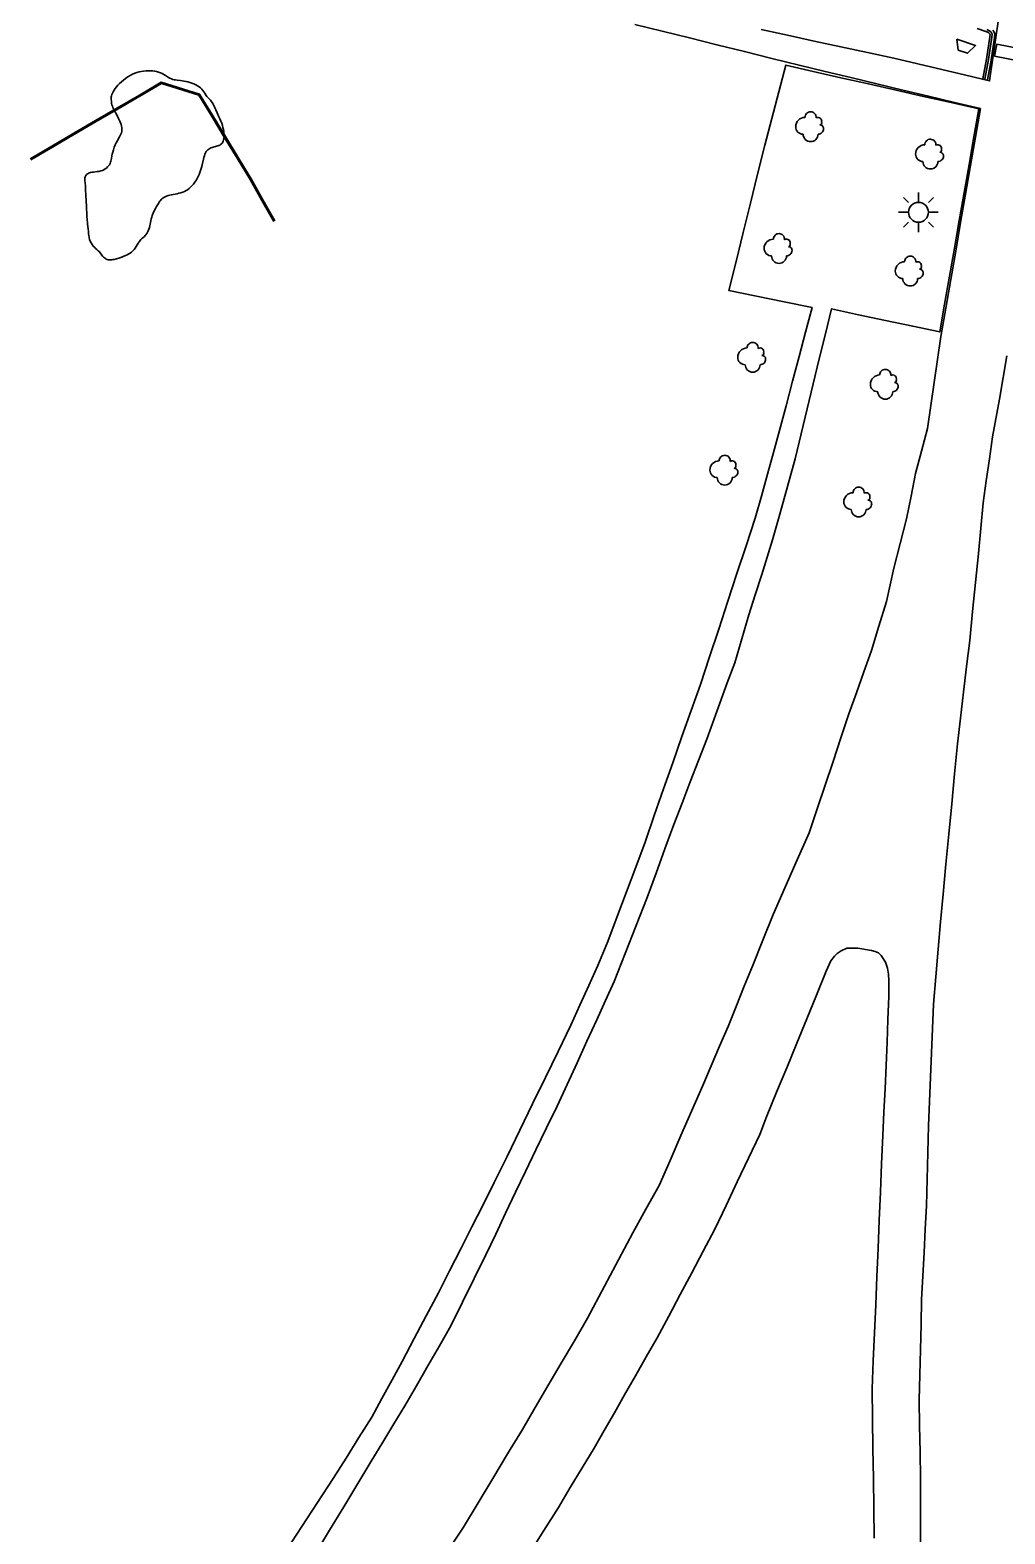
# Model space of a CAD drawing. Header units: feet. Extents: x 3174203 to 3175581, y 1715832 to 1717426.
# Drawn here: x 3175299 to 3175460.1, y 1716836.6 to 1717085.1 of the extents above; entities that cross this region are included whole.
import ezdxf

# ---------------------------------------------------------------- set-up
doc = ezdxf.new("R2010")
doc.units = ezdxf.units.FT
doc.header["$MEASUREMENT"] = 0
for name, color, linetype, lineweight in [('BACK_OF_CURB', 5, 'Continuous', 30), ('BOTTOM_OF_CURB', 3, 'Continuous', 30), ('FOOT_PATH', 2, 'Continuous', 30), ('LIGHT_POLE', 5, 'Continuous', 30), ('SHRUB', 14, 'Continuous', 30), ('SIGN_BOARD', 2, 'Continuous', 30), ('TOP_OF_CURB', 1, 'Continuous', 30)]:
    doc.layers.add(name, color=color, linetype=linetype, lineweight=lineweight)
for name, color, linetype, lineweight, true_color in [('BOTTOM_OF_DRAINAGE', 43, 'Continuous', 30, 0xbfa671), ('FENCE', 201, 'Continuous', 30, 0xe39cff), ('HARD_SURFACE', 71, 'Continuous', 30, 0xbcff40), ('SHRUBLINE', 71, 'Continuous', 30, 0xc6ff6b), ('TOP_OF_DRAINAGE', 252, 'Continuous', 30, 0x76a887)]:
    doc.layers.add(name, color=color, linetype=linetype, lineweight=lineweight, true_color=true_color)

# ---------------------------------------------------------------- blocks, each defined once
blk = doc.blocks.new('SYM205')
at = {"lineweight": -2}
for p, q in [((0, 0.25), (0, 0.5)), ((-0.25, 0.25), (-0.375, 0.375)), ((0.25, 0.25), (0.375, 0.375)), ((0.25, 0), (0.5, 0)), ((-0.25, -0.25), (-0.375, -0.375)), ((0, -0.25), (0, -0.5)), ((0.25, -0.25), (0.375, -0.375))]:
    blk.add_line(p, q, dxfattribs=at)
at = {"lineweight": -2, "flags": 128}
blk.add_lwpolyline([(-0.5, 0), (-0.25, 0, 1), (0.25, 0, 1), (-0.25, 0)], format="xyb", dxfattribs=at)
blk = doc.blocks.new('SYM205_1')
at = {"layer": 'LIGHT_POLE', "ltscale": 0.25, "xscale": 26.246667, "yscale": 26.246667, "zscale": 26.246667}
blk.add_blockref('SYM205', (0, 0), dxfattribs=at)
blk = doc.blocks.new('SYM003')
at = {"layer": 'LIGHT_POLE', "ltscale": 0.25, "xscale": 0.5, "yscale": 0.5, "zscale": 0.5}
blk.add_blockref('SYM205_1', (0, 0), dxfattribs=at)
blk = doc.blocks.new('SYM231')
at = {"layer": 'SHRUB', "ltscale": 0.25}
for centre, radius, start, end in [((-3.391965, -0.296476), 6.151558, 89.999957, 180.000043), ((0.298974, 5.855085), 3.690935, 89.999957, 180.000043), ((0.29898, 5.855085), 3.690935, 354.734283, 90.000043), ((5.220229, 3.394459), 2.460623, 342.885514, 120.419776), ((6.45054, 2.164144), 1.230312, 269.999957, 24.295265), ((6.450541, -1.526791), 2.460623, 359.999957, 90.000043), ((-4.622277, -0.296484), 4.921246, 179.999957, 270.000043), ((0.298973, -5.217734), 4.921246, 179.999957, 270.000043), ((0.298981, -5.217734), 4.921246, 269.999957, 0.000043), ((5.22023, -1.526796), 3.690935, 269.999957, 0.000043)]:
    blk.add_arc(centre, radius, start, end, dxfattribs=at)
blk = doc.blocks.new('SYM006')
at = {"layer": 'SHRUB', "ltscale": 0.25, "xscale": 0.5, "yscale": 0.5, "zscale": 0.5}
blk.add_blockref('SYM231', (0, 0), dxfattribs=at)
blk = doc.blocks.new('SYM207')
at = {"layer": 'SIGN_BOARD', "ltscale": 2.809322}
blk.add_3dface([(-1.322683, 1.213682), (-1.067804, -0.602562), (0.487143, -1.125157), (1.787212, 0.168493)], dxfattribs=at)
blk = doc.blocks.new('SYM008')
at = {"layer": 'SIGN_BOARD', "ltscale": 2.809322, "xscale": 0.5, "yscale": 0.5, "zscale": 0.5}
blk.add_blockref('SYM207', (0, 0), dxfattribs=at)

msp = doc.modelspace()

# ---------------------------------------------------------------- linework, layer by layer
at = {"layer": 'BACK_OF_CURB'}
msp.add_polyline3d([(3175456.420108, 1717077.081033, 5244.215), (3175456.99199, 1717080.305722, 5244.159), (3175457.560458, 1717084.028169, 5244.163), (3175457.592928, 1717084.385495, 5244.193393), (3175457.535354, 1717084.5261, 5244.20481), (3175457.489337, 1717084.588878, 5244.205609), (3175457.323003, 1717084.723585, 5244.205306), (3175456.917161, 1717084.926592, 5244.197025), (3175455.484467, 1717085.390305, 5244.171749)], dxfattribs=at)
at = {"layer": 'BOTTOM_OF_CURB'}
msp.add_polyline3d([(3175457.198878, 1717076.942922, 5244.224), (3175457.772416, 1717080.176949, 5244.03), (3175458.345953, 1717083.932592, 5243.802), (3175458.398093, 1717084.506371, 5243.769835), (3175458.230559, 1717084.915514, 5243.749415), (3175458.066691, 1717085.139065, 5243.740376)], dxfattribs=at)
at = {"layer": 'BOTTOM_OF_DRAINAGE'}
msp.add_polyline3d([(3175299.066107, 1717063.699894, 5232.949), (3175302.677899, 1717065.80701, 5233.018), (3175306.28969, 1717067.914126, 5232.508), (3175309.901482, 1717070.021242, 5231.999), (3175313.513274, 1717072.128358, 5231.702), (3175317.125065, 1717074.235474, 5231.335), (3175320.661224, 1717076.298466, 5230.841), (3175326.848231, 1717074.403401, 5230.258), (3175328.936662, 1717070.963103, 5231.142), (3175331.064632, 1717067.457672, 5231.663), (3175333.192602, 1717063.952242, 5231.984), (3175335.318969, 1717060.449452, 5232.456), (3175337.279222, 1717056.983385, 5233.152), (3175339.240995, 1717053.514631, 5233.66)], dxfattribs=at)
at = {"layer": 'FENCE'}
msp.add_polyline3d([(3175298.965324, 1717063.872645, 5233.21), (3175302.577116, 1717065.979761, 5233.656), (3175306.188908, 1717068.086877, 5234.39), (3175309.800699, 1717070.193993, 5235.114382), (3175313.412491, 1717072.301109, 5235.561175), (3175317.024283, 1717074.408225, 5236.686834), (3175320.636074, 1717076.515341, 5237.360458), (3175326.979657, 1717074.572317, 5237.611615), (3175329.107627, 1717071.066887, 5236.699574), (3175331.235597, 1717067.561456, 5235.929056), (3175333.363566, 1717064.056026, 5235.154103), (3175335.491536, 1717060.550596, 5234.448501), (3175337.45331, 1717057.081842, 5233.797), (3175339.415083, 1717053.613087, 5233.674)], dxfattribs=at)
at = {"layer": 'FOOT_PATH'}
for points in [[(3175419.764955, 1717085.236024, 5244.07926), (3175424.155826, 1717084.283065, 5244.11), (3175428.546697, 1717083.330106, 5244.12875), (3175432.937568, 1717082.377147, 5244.151715), (3175437.328439, 1717081.424188, 5244.176143), (3175441.71931, 1717080.471229, 5244.205304), (3175445.67132, 1717079.538428, 5244.236), (3175449.623331, 1717078.605626, 5244.281), (3175453.575342, 1717077.672824, 5244.266), (3175457.527352, 1717076.740022, 5244.212), (3175458.020143, 1717080.144065, 5244.015), (3175458.512935, 1717083.548107, 5243.8), (3175459.005726, 1717086.952149, 5243.712)], [(3175398.892126, 1717086.079932, 5243.98), (3175403.418511, 1717084.956234, 5244.128), (3175407.944895, 1717083.832537, 5244.461), (3175412.47128, 1717082.70884, 5244.147), (3175416.997665, 1717081.585142, 5244.182), (3175421.524049, 1717080.461445, 5244.203), (3175426.050434, 1717079.337747, 5244.076), (3175430.328432, 1717078.311546, 5244.122), (3175434.606429, 1717077.285345, 5244.158427), (3175438.884427, 1717076.259143, 5244.191106), (3175443.162425, 1717075.232942, 5244.219838), (3175447.440423, 1717074.206741, 5244.247224), (3175451.71842, 1717073.18054, 5244.2705), (3175455.996418, 1717072.154338, 5244.291)], [(3175341.270638, 1716833.915815, 5245.883051), (3175343.863259, 1716837.875133, 5245.887024), (3175346.45588, 1716841.83445, 5245.89524), (3175349.048501, 1716845.793768, 5245.907065), (3175351.173817, 1716849.175449, 5245.918069), (3175353.299134, 1716852.55713, 5245.934942), (3175355.42445, 1716855.93881, 5245.953104), (3175357.102778, 1716859.009456, 5245.975), (3175358.781107, 1716862.080101, 5245.982), (3175360.459436, 1716865.150747, 5245.942), (3175362.450561, 1716868.921931, 5245.911507), (3175364.441687, 1716872.693115, 5245.884127), (3175366.432812, 1716876.464299, 5245.859449), (3175368.282943, 1716880.109934, 5245.832423), (3175370.133073, 1716883.755569, 5245.802156), (3175371.983204, 1716887.401204, 5245.768016), (3175373.833335, 1716891.04684, 5245.732596), (3175375.683465, 1716894.692475, 5245.691), (3175377.791771, 1716899.029005, 5245.663), (3175379.900077, 1716903.365536, 5245.661), (3175382.008383, 1716907.702067, 5245.681), (3175384.116689, 1716912.038597, 5245.707399), (3175386.224995, 1716916.375128, 5245.730007), (3175388.333301, 1716920.711658, 5245.75125), (3175389.81566, 1716923.994722, 5245.766352), (3175391.298018, 1716927.277786, 5245.785), (3175392.780376, 1716930.560851, 5245.82), (3175394.458705, 1716934.554202, 5245.765), (3175395.989613, 1716938.649657, 5245.755069), (3175397.520521, 1716942.745112, 5245.740813), (3175399.051429, 1716946.840566, 5245.72218), (3175400.582337, 1716950.936021, 5245.701878), (3175402.106562, 1716955.353788, 5245.68384), (3175403.630788, 1716959.771555, 5245.667), (3175405.156026, 1716964.08418, 5245.663), (3175406.681264, 1716968.396806, 5245.595), (3175408.206502, 1716972.709432, 5245.527841), (3175409.73174, 1716977.022057, 5245.464668), (3175411.244692, 1716981.596355, 5245.399755), (3175412.757645, 1716986.170652, 5245.336), (3175414.270598, 1716990.74495, 5245.285), (3175415.783551, 1716995.319247, 5245.264), (3175417.296504, 1716999.893545, 5245.256), (3175418.809457, 1717004.467842, 5245.204), (3175419.812343, 1717008.099049, 5245.3), (3175420.81523, 1717011.730255, 5245.245), (3175421.818116, 1717015.361461, 5245.186806), (3175422.821003, 1717018.992667, 5245.133575), (3175423.893205, 1717023.056356, 5245.076), (3175424.965408, 1717027.120046, 5245.079), (3175426.037611, 1717031.183735, 5244.965), (3175427.109813, 1717035.247424, 5244.907), (3175428.182016, 1717039.311114, 5244.788), (3175423.600632, 1717040.23382, 5244.779), (3175419.019248, 1717041.156526, 5244.733), (3175414.437864, 1717042.079233, 5244.776), (3175415.624601, 1717046.891108, 5244.651), (3175416.811338, 1717051.702984, 5244.562978), (3175417.998076, 1717056.514859, 5244.478504), (3175419.184813, 1717061.326735, 5244.397328), (3175420.37155, 1717066.13861, 5244.317301), (3175421.526346, 1717070.533755, 5244.243054), (3175422.681142, 1717074.9289, 5244.167), (3175423.835938, 1717079.324046, 5244.066), (3175428.393832, 1717078.294915, 5244.087), (3175432.951726, 1717077.265784, 5244.132929), (3175437.509619, 1717076.236653, 5244.17171), (3175442.067513, 1717075.207522, 5244.206141), (3175446.625407, 1717074.178391, 5244.236526), (3175451.183301, 1717073.14926, 5244.26), (3175455.741194, 1717072.12013, 5244.283), (3175454.935291, 1717067.511224, 5244.334), (3175454.129387, 1717062.902318, 5244.432), (3175453.323484, 1717058.293412, 5244.528034), (3175452.51758, 1717053.684506, 5244.623), (3175451.711676, 1717049.0756, 5244.720775), (3175450.905773, 1717044.466695, 5244.82), (3175450.099869, 1717039.857789, 5244.905), (3175449.293966, 1717035.248883, 5244.975), (3175444.816262, 1717036.201842, 5244.983), (3175440.338559, 1717037.154801, 5244.939), (3175435.860856, 1717038.10776, 5244.886), (3175431.383152, 1717039.060719, 5244.817), (3175430.38165, 1717034.929744, 5244.884), (3175429.380147, 1717030.79877, 5244.967665), (3175428.378644, 1717026.667795, 5245.051809), (3175427.377142, 1717022.536821, 5245.134), (3175426.375639, 1717018.405847, 5245.204), (3175425.374136, 1717014.274872, 5245.213), (3175424.12673, 1717009.714283, 5245.229759), (3175422.879323, 1717005.153693, 5245.247931), (3175421.654597, 1717000.933447, 5245.273557), (3175419.894787, 1716995.179614, 5245.311308), (3175418.806141, 1716991.834534, 5245.340157), (3175417.717495, 1716988.489454, 5245.370451), (3175416.561619, 1716984.527705, 5245.410988), (3175415.405743, 1716980.565956, 5245.45), (3175414.181017, 1716977.253289, 5245.456), (3175412.95629, 1716973.940623, 5245.528), (3175410.778999, 1716967.995974, 5245.677), (3175409.420141, 1716964.464211, 5245.77), (3175408.061283, 1716960.932449, 5245.791), (3175406.702425, 1716957.400687, 5245.801054), (3175405.343567, 1716953.868924, 5245.818835), (3175403.876919, 1716949.84532, 5245.843729), (3175402.410272, 1716945.821715, 5245.875302), (3175400.943624, 1716941.798111, 5245.911), (3175399.12827, 1716937.172289, 5245.934), (3175397.312915, 1716932.546467, 5245.878), (3175395.497561, 1716927.920646, 5245.866598), (3175394.067296, 1716924.768224, 5245.85725), (3175392.637031, 1716921.615801, 5245.848553), (3175390.993431, 1716918.04575, 5245.834019), (3175389.349831, 1716914.475699, 5245.814782), (3175387.706231, 1716910.905649, 5245.790685), (3175386.062632, 1716907.335598, 5245.765), (3175384.311537, 1716903.736476, 5245.735), (3175382.560443, 1716900.137354, 5245.749), (3175380.809349, 1716896.538232, 5245.792623), (3175379.176381, 1716893.089428, 5245.826518), (3175377.543412, 1716889.640625, 5245.858839), (3175375.910444, 1716886.191821, 5245.886559), (3175374.277475, 1716882.743017, 5245.915677), (3175372.353445, 1716878.839478, 5245.943597), (3175370.429415, 1716874.935938, 5245.970966), (3175368.505385, 1716871.032399, 5245.99525), (3175366.603267, 1716867.728418, 5246.013504), (3175364.70115, 1716864.424437, 5246.029439), (3175362.799032, 1716861.120456, 5246.041269), (3175360.896914, 1716857.816475, 5246.049312), (3175359.082505, 1716854.821461, 5246.052897), (3175357.268095, 1716851.826447, 5246.052929), (3175355.453686, 1716848.831433, 5246.04907), (3175353.121177, 1716844.973509, 5246.043274), (3175350.788669, 1716841.115585, 5246.037418), (3175348.456161, 1716837.257661, 5246.032149), (3175346.123652, 1716833.399738, 5246.026214)], [(3175455.996418, 1717072.154338, 5244.27), (3175455.180908, 1717067.446622, 5244.358625), (3175454.365399, 1717062.738905, 5244.452), (3175453.549889, 1717058.031189, 5244.55025), (3175452.734379, 1717053.323472, 5244.65125), (3175451.918869, 1717048.615755, 5244.748672), (3175451.10336, 1717043.908039, 5244.841578), (3175450.28785, 1717039.200322, 5244.93), (3175449.47234, 1717034.492606, 5245.014516), (3175448.916677, 1717030.692115, 5245.078461), (3175448.361015, 1717026.891624, 5245.138518), (3175447.805352, 1717023.091132, 5245.194959), (3175447.249689, 1717019.290641, 5245.250752), (3175446.278696, 1717015.5724, 5245.304985), (3175445.307704, 1717011.854158, 5245.362994), (3175444.549337, 1717008.118899, 5245.422557), (3175443.790971, 1717004.38364, 5245.480685), (3175442.747685, 1717000.299531, 5245.537605), (3175441.7044, 1716996.215421, 5245.593087), (3175440.461955, 1716990.713926, 5245.661385), (3175439.231558, 1716986.663851, 5245.709), (3175438.001162, 1716982.613775, 5245.752), (3175436.757535, 1716979.119592, 5245.871), (3175435.513909, 1716975.625409, 5245.944038), (3175434.270282, 1716972.131226, 5246.018336), (3175432.961498, 1716968.207219, 5246.103596), (3175431.652713, 1716964.283212, 5246.191), (3175430.343929, 1716960.359205, 5246.32), (3175429.035144, 1716956.435198, 5246.362), (3175427.726359, 1716952.511191, 5246.408303), (3175425.741849, 1716948.011107, 5246.461914), (3175423.757339, 1716943.511023, 5246.511284), (3175421.772828, 1716939.010939, 5246.556), (3175420.049139, 1716934.739641, 5246.72), (3175418.32545, 1716930.468343, 5246.659), (3175416.985434, 1716927.135822, 5246.695), (3175415.645417, 1716923.803302, 5246.768), (3175414.3054, 1716920.470782, 5246.719), (3175412.912462, 1716917.224293, 5246.719721), (3175411.519525, 1716913.977804, 5246.719), (3175410.126588, 1716910.731314, 5246.786), (3175408.327062, 1716906.597926, 5246.699), (3175406.527537, 1716902.464537, 5246.708883), (3175404.728011, 1716898.331149, 5246.717391), (3175402.928485, 1716894.19776, 5246.722085), (3175400.745524, 1716890.306511, 5246.728522), (3175398.562562, 1716886.415262, 5246.733107), (3175396.695882, 1716882.886336, 5246.736), (3175394.829202, 1716879.357409, 5246.801), (3175392.962522, 1716875.828483, 5246.699), (3175391.095842, 1716872.299557, 5246.710579), (3175388.906266, 1716868.573752, 5246.719221), (3175386.71669, 1716864.847947, 5246.723869), (3175384.527113, 1716861.122143, 5246.725043), (3175382.423532, 1716857.50884, 5246.721396), (3175380.319951, 1716853.895537, 5246.716825), (3175377.883965, 1716849.860351, 5246.714456), (3175375.447978, 1716845.825166, 5246.716364), (3175373.011992, 1716841.78998, 5246.722822), (3175370.576005, 1716837.754795, 5246.727141), (3175367.936607, 1716833.803986, 5246.73)], [(3175460.39742, 1717031.307147, 5244.907508), (3175459.792617, 1717027.722206, 5244.95744), (3175459.187814, 1717024.137266, 5245.00341), (3175458.008448, 1717017.920343, 5245.078476), (3175457.496019, 1717014.278205, 5245.119436), (3175456.98359, 1717010.636068, 5245.162413), (3175456.471161, 1717006.993931, 5245.209299), (3175456.074259, 1717002.824735, 5245.266668), (3175455.677357, 1716998.65554, 5245.327898), (3175455.197294, 1716993.860492, 5245.399105), (3175454.717232, 1716989.065445, 5245.474137), (3175454.237169, 1716984.270397, 5245.552863), (3175453.731828, 1716980.001226, 5245.626261), (3175453.226487, 1716975.732055, 5245.703944), (3175452.721145, 1716971.462884, 5245.777537), (3175452.215804, 1716967.193713, 5245.846891), (3175451.738954, 1716962.225847, 5245.920328), (3175451.262105, 1716957.257981, 5245.992556), (3175450.785255, 1716952.290116, 5246.057883), (3175450.308406, 1716947.32225, 5246.122), (3175449.831556, 1716942.354384, 5246.172), (3175449.438198, 1716937.807975, 5246.344), (3175449.04484, 1716933.261567, 5246.44301), (3175448.651482, 1716928.715159, 5246.543477), (3175448.258123, 1716924.16875, 5246.642945), (3175448.097094, 1716920.154978, 5246.72983), (3175447.936066, 1716916.141205, 5246.811944), (3175447.775037, 1716912.127433, 5246.89491), (3175447.614008, 1716908.113661, 5246.981999), (3175447.452979, 1716904.099888, 5247.069852), (3175447.334988, 1716899.682324, 5247.171137), (3175447.216998, 1716895.264759, 5247.271407), (3175447.099007, 1716890.847195, 5247.370745), (3175446.898531, 1716886.985928, 5247.4535), (3175446.698055, 1716883.124662, 5247.540505), (3175446.497579, 1716879.263395, 5247.630664), (3175446.297103, 1716875.402129, 5247.718657), (3175446.194232, 1716871.251571, 5247.812609), (3175446.091362, 1716867.101013, 5247.903492), (3175445.988491, 1716862.950456, 5247.990488), (3175445.885621, 1716858.799898, 5248.07441), (3175445.968241, 1716854.488218, 5248.158056), (3175446.050862, 1716850.176538, 5248.2385), (3175446.133482, 1716845.864858, 5248.321357), (3175446.126395, 1716841.441114, 5248.40986), (3175446.119307, 1716837.017371, 5248.499), (3175446.11222, 1716832.593628, 5248.591813)], [(3175438.454348, 1716835.931637, 5248.680281), (3175438.386308, 1716840.866603, 5248.596438), (3175438.318267, 1716845.801569, 5248.511), (3175438.250227, 1716850.736535, 5248.468), (3175438.182187, 1716855.671501, 5248.305), (3175438.114146, 1716860.606467, 5248.183997), (3175438.310117, 1716865.246682, 5248.074973), (3175438.506087, 1716869.886898, 5247.967544), (3175438.702058, 1716874.527113, 5247.864958), (3175438.898028, 1716879.167328, 5247.762968), (3175439.093998, 1716883.807543, 5247.65725), (3175439.292449, 1716888.473072, 5247.54707), (3175439.4909, 1716893.1386, 5247.437888), (3175439.689351, 1716897.804128, 5247.332798), (3175439.887803, 1716902.469656, 5247.229158), (3175440.066408, 1716906.321199, 5247.13947), (3175440.245014, 1716910.172741, 5247.045), (3175440.42362, 1716914.024284, 5246.954), (3175440.602226, 1716917.875826, 5246.937), (3175440.72803, 1716921.653451, 5246.885143), (3175440.853834, 1716925.431075, 5246.831551), (3175440.897169, 1716928.025376, 5246.794085), (3175440.806449, 1716929.159851, 5246.780071), (3175440.670368, 1716930.11281, 5246.771193), (3175440.307486, 1716931.111148, 5246.764893), (3175439.581722, 1716932.200244, 5246.760555), (3175439.17348, 1716932.654034, 5246.759), (3175438.629157, 1716932.880929, 5246.759443), (3175437.994114, 1716933.062445, 5246.763), (3175435.771462, 1716933.425477, 5246.77024), (3175433.911693, 1716933.425477, 5246.773), (3175433.004488, 1716932.971687, 5246.777), (3175432.324084, 1716932.563276, 5246.779), (3175431.870482, 1716932.109486, 5246.785), (3175431.280799, 1716931.338043, 5246.792001), (3175430.509675, 1716929.613641, 5246.801878), (3175428.922067, 1716925.688358, 5246.818943), (3175427.334458, 1716921.763074, 5246.831122), (3175425.665343, 1716917.713708, 5246.842815), (3175423.996228, 1716913.664341, 5246.849644), (3175422.327113, 1716909.614975, 5246.852), (3175420.657999, 1716905.565608, 5246.849904), (3175419.556393, 1716902.657326, 5246.851517), (3175417.697534, 1716898.739234, 5246.854452), (3175415.838676, 1716894.821143, 5246.8605), (3175413.979817, 1716890.903051, 5246.867594), (3175412.120959, 1716886.98496, 5246.874), (3175410.216396, 1716883.393212, 5246.876548), (3175408.311833, 1716879.801464, 5246.876007), (3175406.40727, 1716876.209716, 5246.877765), (3175404.502707, 1716872.617969, 5246.88325), (3175402.598144, 1716869.026221, 5246.887962), (3175400.798855, 1716865.886562, 5246.891466), (3175398.999566, 1716862.746902, 5246.891168), (3175397.200276, 1716859.607243, 5246.891928), (3175395.521948, 1716856.672734, 5246.893303), (3175393.843619, 1716853.738226, 5246.898452), (3175392.16529, 1716850.803717, 5246.902059), (3175390.20157, 1716847.548719, 5246.903914), (3175388.23785, 1716844.293722, 5246.905353), (3175386.274129, 1716841.038724, 5246.910661), (3175383.870037, 1716837.204198, 5246.913187), (3175381.465944, 1716833.369673, 5246.91154)]]:
    msp.add_polyline3d(points, dxfattribs=at)
at = {"layer": 'HARD_SURFACE'}
msp.add_3dface([(3175458.324021, 1717080.816964, 5243.961), (3175469.069086, 1717078.725311, 5243.955), (3175469.455944, 1717080.71264, 5243.795), (3175458.710879, 1717082.804294, 5243.828)], dxfattribs=at)
at = {"layer": 'SHRUBLINE'}
msp.add_polyline3d([(3175308.172718, 1717058.045255, 5232.342319), (3175308.15047, 1717058.570696, 5232.199691), (3175308.13667, 1717059.043734, 5232.076223), (3175308.119491, 1717059.452535, 5231.972661), (3175308.090766, 1717059.79062, 5231.891397), (3175308.028246, 1717060.319724, 5231.769711), (3175308.017966, 1717060.458778, 5231.74412), (3175308.017175, 1717060.594181, 5231.720082), (3175308.029888, 1717060.727759, 5231.690975), (3175308.060121, 1717060.861336, 5231.669102), (3175308.111887, 1717060.996739, 5231.646656), (3175308.157183, 1717061.082763, 5231.627065), (3175308.214776, 1717061.168608, 5231.61259), (3175308.286982, 1717061.25267, 5231.597484), (3175308.376119, 1717061.333345, 5231.581539), (3175308.484502, 1717061.409028, 5231.561829), (3175308.614449, 1717061.478114, 5231.545019), (3175308.768277, 1717061.538999, 5231.527121), (3175308.948302, 1717061.590079, 5231.509486), (3175309.187056, 1717061.635809, 5231.488779), (3175309.454275, 1717061.672757, 5231.47389), (3175310.038989, 1717061.74479, 5231.453686), (3175310.338928, 1717061.792117, 5231.457916), (3175310.632216, 1717061.855145, 5231.46948), (3175310.910076, 1717061.939997, 5231.487457), (3175311.165168, 1717062.051129, 5231.493845), (3175311.395919, 1717062.186346, 5231.521138), (3175311.602196, 1717062.341789, 5231.552497), (3175311.783866, 1717062.513598, 5231.566874), (3175311.940797, 1717062.697916, 5231.60474), (3175312.072854, 1717062.890884, 5231.63796), (3175312.179905, 1717063.088641, 5231.656983), (3175312.262749, 1717063.288306, 5231.701169), (3175312.325907, 1717063.490899, 5231.746881), (3175312.374832, 1717063.698415, 5231.770251), (3175312.41498, 1717063.91285, 5231.821087), (3175312.490751, 1717064.370462, 5231.905373), (3175312.537283, 1717064.617632, 5231.965407), (3175312.622871, 1717064.986354, 5232.046547), (3175312.732913, 1717065.372968, 5232.133783), (3175312.866313, 1717065.766154, 5232.25164), (3175313.021978, 1717066.154594, 5232.321459), (3175313.198811, 1717066.526968, 5232.44923), (3175313.336588, 1717066.778041, 5232.524728), (3175313.754174, 1717067.478032, 5232.74333), (3175313.875724, 1717067.703822, 5232.812679), (3175313.978918, 1717067.930943, 5232.860315), (3175314.058037, 1717068.162455, 5232.931291), (3175314.103693, 1717068.370852, 5232.996347), (3175314.126735, 1717068.585904, 5233.038964), (3175314.127361, 1717068.808557, 5233.106431), (3175314.105769, 1717069.039761, 5233.17615), (3175314.062156, 1717069.280465, 5233.225179), (3175313.996721, 1717069.531617, 5233.300407), (3175313.90966, 1717069.794165, 5233.381484), (3175313.801172, 1717070.069057, 5233.470749), (3175313.587369, 1717070.532981, 5233.632097), (3175313.343148, 1717071.011115, 5233.803233), (3175312.859164, 1717071.93074, 5234.105349), (3175312.66726, 1717072.332591, 5234.271134), (3175312.566477, 1717072.582562, 5234.353852), (3175312.493984, 1717072.801817, 5234.411419), (3175312.444756, 1717072.992834, 5234.513955), (3175312.413766, 1717073.158095, 5234.563728), (3175312.395991, 1717073.30008, 5234.593673), (3175312.360757, 1717073.745778, 5234.715628), (3175312.357533, 1717073.845642, 5234.736013), (3175312.364894, 1717073.95719, 5234.771441), (3175312.387583, 1717074.094662, 5234.80038), (3175312.429982, 1717074.268708, 5234.850353), (3175312.49501, 1717074.475616, 5234.906572), (3175312.585221, 1717074.708084, 5234.988439), (3175312.70317, 1717074.958808, 5235.046546), (3175312.851414, 1717075.220485, 5235.136387), (3175313.031897, 1717075.486971, 5235.220112), (3175313.244133, 1717075.756743, 5235.306112), (3175313.487028, 1717076.029435, 5235.461251), (3175313.759486, 1717076.304684, 5235.537221), (3175314.060413, 1717076.582124, 5235.760511), (3175314.388349, 1717076.860232, 5235.981096), (3175314.740373, 1717077.132864, 5236.225159), (3175315.113201, 1717077.392717, 5236.449953), (3175315.503548, 1717077.632487, 5236.701742), (3175315.90813, 1717077.844872, 5236.825162), (3175316.254242, 1717077.996447, 5236.934615), (3175316.608803, 1717078.124356, 5237.032224), (3175316.972658, 1717078.229021, 5237.142188), (3175317.346651, 1717078.310866, 5237.240986), (3175317.731627, 1717078.370313, 5237.31701), (3175318.128431, 1717078.407784, 5237.404984), (3175318.477761, 1717078.422443, 5237.450671), (3175318.83188, 1717078.419804, 5237.519179), (3175319.186264, 1717078.398403, 5237.551914), (3175319.536393, 1717078.356775, 5237.62685), (3175319.877742, 1717078.293458, 5237.647119), (3175320.205791, 1717078.206988, 5237.672953), (3175320.516016, 1717078.0959, 5237.683621), (3175320.80538, 1717077.960373, 5237.692353), (3175321.076788, 1717077.807148, 5237.703783), (3175321.334629, 1717077.644608, 5237.67823), (3175321.827168, 1717077.325118, 5237.674189), (3175322.070643, 1717077.184933, 5237.668364), (3175322.31811, 1717077.068966, 5237.663025), (3175322.541084, 1717076.992154, 5237.682948), (3175322.771722, 1717076.935132, 5237.672594), (3175323.011271, 1717076.892729, 5237.632226), (3175323.260977, 1717076.859776, 5237.626667), (3175323.795855, 1717076.801536, 5237.552906), (3175324.083521, 1717076.765908, 5237.538616), (3175324.386336, 1717076.719048, 5237.48396), (3175324.704343, 1717076.656648, 5237.414161), (3175325.032775, 1717076.577845, 5237.370363), (3175325.365663, 1717076.482639, 5237.272506), (3175325.697036, 1717076.371032, 5237.161149), (3175326.020924, 1717076.243021, 5237.085314), (3175326.331357, 1717076.098609, 5236.962931), (3175326.622364, 1717075.937794, 5236.864716), (3175326.887977, 1717075.760577, 5236.734148), (3175327.123812, 1717075.567789, 5236.632972), (3175327.331847, 1717075.363591, 5236.535628), (3175327.515644, 1717075.152974, 5236.413515), (3175327.678769, 1717074.940931, 5236.327931), (3175327.824785, 1717074.732454, 5236.220526), (3175328.079749, 1717074.346165, 5236.058003), (3175328.195825, 1717074.178338, 5235.973711), (3175328.345472, 1717073.987778, 5235.908064), (3175328.490683, 1717073.825321, 5235.831814), (3175328.770333, 1717073.529778, 5235.694928), (3175328.906039, 1717073.369222, 5235.620009), (3175329.039844, 1717073.181832, 5235.515566), (3175329.199037, 1717072.908104, 5235.394804), (3175329.358959, 1717072.58764, 5235.238412), (3175329.868655, 1717071.462668, 5234.559221), (3175330.1821, 1717070.802839, 5234.132863), (3175330.339139, 1717070.462359, 5233.995989), (3175330.490475, 1717070.109201, 5233.871771), (3175330.631673, 1717069.739138, 5233.73524), (3175330.758296, 1717069.347946, 5233.597349), (3175330.841017, 1717069.03942, 5233.527419), (3175330.911085, 1717068.722514, 5233.410132), (3175330.966539, 1717068.403113, 5233.301129), (3175331.005419, 1717068.087099, 5233.18964), (3175331.025765, 1717067.780356, 5233.082483), (3175331.025617, 1717067.488767, 5233.016254), (3175331.003013, 1717067.218217, 5232.928593), (3175330.955995, 1717066.974587, 5232.837914), (3175330.892546, 1717066.784331, 5232.803731), (3175330.809447, 1717066.617803, 5232.730947), (3175330.707886, 1717066.472813, 5232.697844), (3175330.589053, 1717066.347168, 5232.627982), (3175330.454135, 1717066.238678, 5232.590979), (3175330.304323, 1717066.145152, 5232.529671), (3175330.140806, 1717066.064397, 5232.492447), (3175329.964771, 1717065.994224, 5232.424621), (3175329.77741, 1717065.93244, 5232.389846), (3175329.232265, 1717065.781138, 5232.226938), (3175329.046474, 1717065.723706, 5232.197092), (3175328.863056, 1717065.656689, 5232.133699), (3175328.684657, 1717065.576436, 5232.075679), (3175328.513922, 1717065.479296, 5232.046249), (3175328.353497, 1717065.361617, 5231.98913), (3175328.20603, 1717065.219748, 5231.954536), (3175328.074165, 1717065.050037, 5231.896155), (3175327.959614, 1717064.850082, 5231.836258), (3175327.860347, 1717064.622468, 5231.772654), (3175327.773398, 1717064.371029, 5231.724679), (3175327.695801, 1717064.099599, 5231.680347), (3175327.624592, 1717063.812012, 5231.599571), (3175327.419632, 1717062.890647, 5231.41276), (3175327.344317, 1717062.57677, 5231.334664), (3175327.260561, 1717062.265906, 5231.302666), (3175327.097115, 1717061.762581, 5231.204149), (3175326.906, 1717061.282078, 5231.125284), (3175326.691229, 1717060.828198, 5231.013177), (3175326.456815, 1717060.404747, 5230.922656), (3175326.20677, 1717060.015526, 5230.880395), (3175325.945109, 1717059.66434, 5230.845412), (3175325.714197, 1717059.395851, 5230.827377), (3175325.477665, 1717059.156728, 5230.813261), (3175325.235481, 1717058.945599, 5230.793569), (3175324.98761, 1717058.761091, 5230.7842), (3175324.73402, 1717058.601832, 5230.7743), (3175324.474677, 1717058.46645, 5230.770124), (3175324.209548, 1717058.353573, 5230.772287), (3175323.89349, 1717058.247781, 5230.776331), (3175323.573154, 1717058.164281, 5230.83059), (3175323.252185, 1717058.096602, 5230.86099), (3175322.622921, 1717057.982824, 5230.94689), (3175322.321912, 1717057.923782, 5231.010307), (3175322.034587, 1717057.855727, 5231.08738), (3175321.763316, 1717057.777437, 5231.178138), (3175321.510209, 1717057.688741, 5231.163878), (3175321.277379, 1717057.589466, 5231.155239), (3175321.066937, 1717057.47944, 5231.142565), (3175320.880997, 1717057.358493, 5231.130823), (3175320.741724, 1717057.245709, 5231.148043), (3175320.617348, 1717057.122912, 5231.138041), (3175320.503213, 1717056.988238, 5231.132785), (3175320.394666, 1717056.839826, 5231.123093), (3175320.287049, 1717056.675811, 5231.107935), (3175320.175708, 1717056.494332, 5231.097777), (3175319.869908, 1717055.97904, 5231.062331), (3175319.672332, 1717055.633884, 5231.041803), (3175319.47731, 1717055.268919, 5231.02069), (3175319.298895, 1717054.895009, 5231.004287), (3175319.151139, 1717054.523015, 5230.98714), (3175319.058855, 1717054.221028, 5230.974876), (3175318.989488, 1717053.926436, 5230.963576), (3175318.934906, 1717053.63776, 5230.953115), (3175318.837571, 1717053.072242, 5230.93415), (3175318.778554, 1717052.792442, 5230.920061), (3175318.703396, 1717052.513812, 5230.910319), (3175318.611975, 1717052.240729, 5230.898006), (3175318.505768, 1717051.978739, 5230.887924), (3175318.386255, 1717051.73339, 5230.880191), (3175318.254914, 1717051.510227, 5230.870035), (3175318.113224, 1717051.314798, 5230.865723), (3175317.984741, 1717051.171686, 5230.857892), (3175317.851171, 1717051.04524, 5230.852701), (3175317.574487, 1717050.811211, 5230.84247), (3175317.434232, 1717050.688059, 5230.837193), (3175317.29461, 1717050.550436, 5230.831675), (3175317.157049, 1717050.390557, 5230.825831), (3175317.000107, 1717050.169587, 5230.819071), (3175316.84438, 1717049.919774, 5230.811905), (3175316.522416, 1717049.381796, 5230.790923), (3175316.349105, 1717049.11772, 5230.781866), (3175316.162856, 1717048.872978, 5230.77269), (3175315.960758, 1717048.656806, 5230.771372), (3175315.742396, 1717048.467205, 5230.770554), (3175315.507981, 1717048.299368, 5230.766813), (3175315.257726, 1717048.148489, 5230.764414), (3175314.99184, 1717048.00976, 5230.765014), (3175314.710536, 1717047.878373, 5230.764268), (3175314.354253, 1717047.72587, 5230.764965), (3175313.984467, 1717047.582129, 5230.766797), (3175313.60957, 1717047.452264, 5230.770953), (3175313.237959, 1717047.341386, 5230.774772), (3175312.878027, 1717047.254606, 5230.779478), (3175312.662448, 1717047.214907, 5230.783176), (3175312.455067, 1717047.188045, 5230.786386), (3175312.25624, 1717047.175446, 5230.790254), (3175312.066324, 1717047.178537, 5230.793888), (3175311.885675, 1717047.198743, 5230.797826), (3175311.71465, 1717047.23749, 5230.801734), (3175311.553604, 1717047.296206, 5230.805816), (3175311.402895, 1717047.376317, 5230.810115), (3175311.243194, 1717047.494479, 5230.815455), (3175311.094532, 1717047.636061, 5230.82104), (3175310.953984, 1717047.794675, 5230.827314), (3175310.818624, 1717047.963934, 5230.834096), (3175310.55176, 1717048.30884, 5230.848312), (3175310.414405, 1717048.471713, 5230.855852), (3175310.212813, 1717048.678195, 5230.866247), (3175310.004288, 1717048.867516, 5230.876794), (3175309.794667, 1717049.051725, 5230.887488), (3175309.589791, 1717049.242871, 5230.898848), (3175309.395499, 1717049.453005, 5230.91075), (3175309.217084, 1717049.691314, 5230.923703), (3175309.057648, 1717049.955548, 5230.937645), (3175308.919746, 1717050.240595, 5230.952497), (3175308.805933, 1717050.541342, 5230.96814), (3175308.718764, 1717050.852678, 5230.984268), (3175308.659089, 1717051.169247, 5231.000967), (3175308.620949, 1717051.484721, 5231.01757), (3175308.596677, 1717051.792527, 5231.034089), (3175308.559084, 1717052.358847, 5231.069044), (3175308.53226, 1717052.608745, 5231.086392), (3175308.464423, 1717053.108791, 5231.124257), (3175308.430003, 1717053.400143, 5231.14853), (3175308.399643, 1717053.746515, 5231.177418), (3175308.362486, 1717054.468142, 5231.245961), (3175308.301744, 1717056.109889, 5231.418286), (3175308.25826, 1717056.836213, 5231.493947), (3175308.172718, 1717058.045255, 5231.614743)], dxfattribs=at)
at = {"layer": 'TOP_OF_CURB'}
msp.add_polyline3d([(3175456.759117, 1717077.020911, 5244.235), (3175457.33172, 1717080.249665, 5244.179432), (3175457.902395, 1717083.986563, 5244.119623), (3175457.943427, 1717084.438114, 5244.112808), (3175457.837986, 1717084.695617, 5244.108), (3175457.740667, 1717084.828381, 5244.105), (3175457.510558, 1717085.014739, 5244.100681), (3175457.047928, 1717085.246151, 5244.096256)], dxfattribs=at)
at = {"layer": 'TOP_OF_DRAINAGE'}
msp.add_polyline3d([(3175299.015716, 1717063.78627, 5233.21), (3175302.627507, 1717065.893386, 5233.656), (3175306.239299, 1717068.000502, 5234.39), (3175309.851091, 1717070.107618, 5235.114382), (3175313.462882, 1717072.214734, 5235.561175), (3175317.074674, 1717074.32185, 5236.686834), (3175320.648649, 1717076.406904, 5237.360458), (3175326.913944, 1717074.487859, 5237.611615), (3175329.022144, 1717071.014995, 5236.699574), (3175331.150114, 1717067.509564, 5235.929056), (3175333.278084, 1717064.004134, 5235.154103), (3175335.405253, 1717060.500024, 5234.448501), (3175337.366266, 1717057.032614, 5233.797), (3175339.328039, 1717053.563859, 5233.674)], dxfattribs=at)

# ---------------------------------------------------------------- block references
at = {"layer": 'LIGHT_POLE', "ltscale": 0.25, "xscale": 0.5, "yscale": 0.5, "zscale": 0.5}
msp.add_blockref('SYM003', (3175445.7733, 1717055.0303, 5244.7972), dxfattribs=at)
at = {"layer": 'SHRUB', "ltscale": 0.25, "xscale": 0.5, "yscale": 0.5, "zscale": 0.5}
for p in [(3175427.8654, 1717069.2385, 5244.249), (3175447.674, 1717064.7167, 5244.418), (3175422.6563, 1717049.1255, 5244.684), (3175444.3303, 1717045.3926, 5244.837), (3175418.2934, 1717031.1423, 5244.993), (3175440.2058, 1717026.6841, 5245.475), (3175413.6874, 1717012.4969, 5245.132), (3175435.8178, 1717007.2316, 5245.588)]:
    msp.add_blockref('SYM006', p, dxfattribs=at)
at = {"layer": 'SIGN_BOARD', "ltscale": 2.809322, "xscale": 2, "yscale": 2, "zscale": 2}
msp.add_blockref('SYM008', (3175453.4137, 1717082.4202, 5244.2484), dxfattribs=at)

doc.saveas('drawing.dxf')
